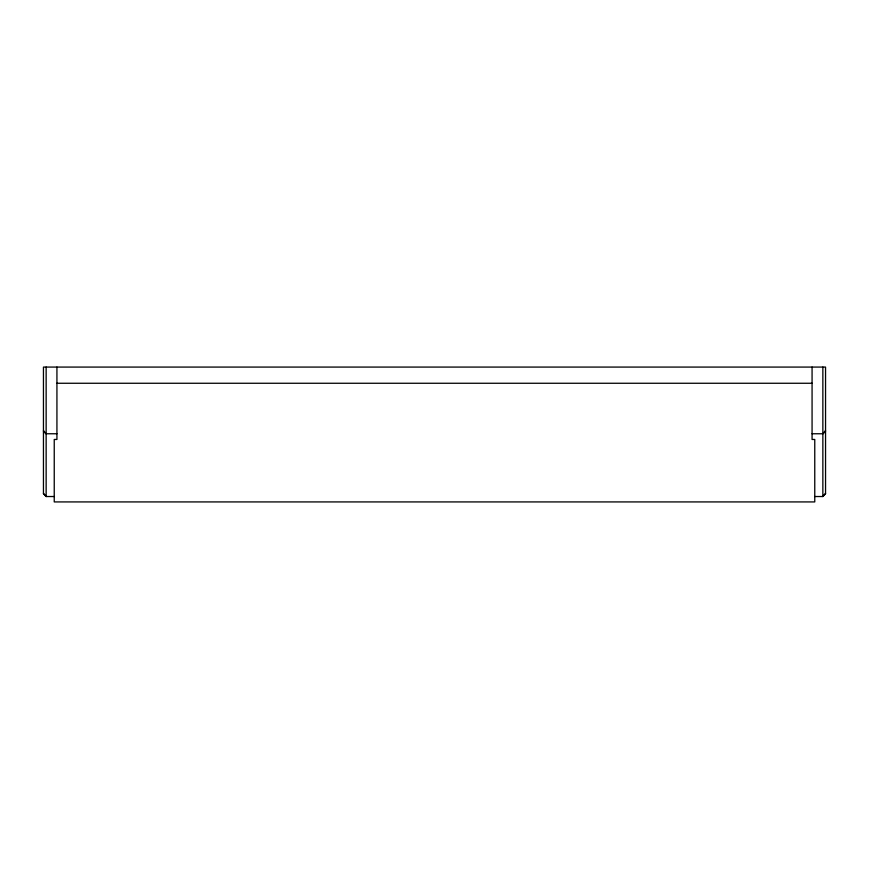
<?xml version="1.0" encoding="UTF-8"?>
<svg xmlns="http://www.w3.org/2000/svg" width="869" height="869" viewBox="0 0 869 869"><rect width="100%" height="100%" fill="white"/><g stroke="black" fill="none" stroke-linecap="round" stroke-linejoin="round"><path stroke-width="1.3" d="M812.07 433.761L822.856 433.761L825.55 430.546M825.55 493.31L822.856 496.525L814.764 496.525M822.856 433.761L825.55 431.491M56.93 383.262L812.07 383.262M43.45 431.491L46.144 433.761L56.93 433.761M54.236 496.525L46.144 496.525L43.45 493.788L43.45 367.076L825.55 367.076L825.55 493.788L822.856 496.525L822.856 367.076M43.45 430.546L46.144 433.761M43.45 493.31L46.144 496.525L46.144 367.076M812.07 367.076L812.07 439.464L814.764 439.464L814.764 501.924L54.236 501.924L54.236 439.464L56.93 439.464L56.93 367.076"/></g></svg>
